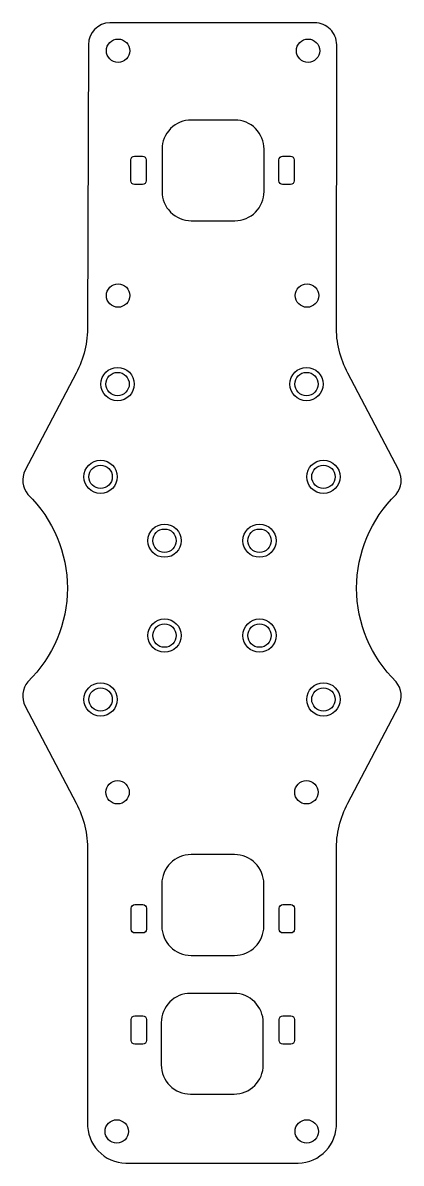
# Model space of a CAD drawing. Header units: millimetres. Extents: x 3 to 55, y 4 to 160.
import ezdxf

# ---------------------------------------------------------------- set-up
doc = ezdxf.new("R2010")
doc.units = ezdxf.units.MM
doc.header["$MEASUREMENT"] = 0
doc.layers.add('Main Plate LP', color=141, linetype='Continuous')

msp = doc.modelspace()

# ---------------------------------------------------------------- linework, layer by layer
at = {"layer": 'Main Plate LP'}
msp.add_lwpolyline([(45.79, 47.03, -0.126684), (47.37, 53.53), (54.32, 66.83, 0.299906), (53.96, 70.17, -0.421401), (53.96, 95.81, 0.299906), (54.32, 99.14), (47.37, 112.44, -0.126684), (45.79, 118.94), (45.83, 157.44, 0.414214), (42.83, 160.44), (14.78, 160.44, 0.406857), (11.85, 157.44), (11.74, 118.94, -0.126684), (10.16, 112.44), (3.21, 99.14, 0.299906), (3.57, 95.81, -0.421401), (3.57, 70.17, 0.299906), (3.21, 66.83), (10.16, 53.53, -0.126684), (11.74, 47.03), (11.74, 9.77, 0.419479), (16.97, 4.21), (40.57, 4.21, 0.419479), (45.79, 9.77), (45.79, 47.4)], format="xyb", dxfattribs=at)
for points in [[(31.89, 147.12), (25.93, 147.12, 0.414214), (21.93, 143.12), (21.93, 137.33, 0.414214), (25.93, 133.33), (31.89, 133.33, 0.414214), (35.89, 137.33), (35.89, 143.12, 0.414214)], [(19.25, 138.28), (18.17, 138.28, -0.414214), (17.67, 138.78), (17.67, 141.67, -0.414214), (18.17, 142.17), (19.25, 142.17, -0.414214), (19.75, 141.67), (19.75, 138.78, -0.414214)], [(39.51, 138.28), (38.43, 138.28, -0.414214), (37.93, 138.78), (37.93, 141.67, -0.414214), (38.43, 142.17), (39.51, 142.17, -0.414214), (40.01, 141.67), (40.01, 138.78, -0.414214)], [(25.9, 32.68), (31.86, 32.68, 0.414214), (35.86, 36.68), (35.86, 42.48, 0.414214), (31.86, 46.48), (25.9, 46.48, 0.414214), (21.9, 42.48), (21.9, 36.68, 0.414214)], [(18.2, 39.63), (19.29, 39.63, -0.414214), (19.79, 39.13), (19.79, 36.25, -0.414214), (19.29, 35.75), (18.2, 35.75, -0.414214), (17.7, 36.25), (17.7, 39.13, -0.414214)], [(38.47, 39.63), (39.55, 39.63, -0.414214), (40.05, 39.13), (40.05, 36.25, -0.414214), (39.55, 35.75), (38.47, 35.75, -0.414214), (37.97, 36.25), (37.97, 39.13, -0.414214)], [(25.82, 13.67), (31.78, 13.67, 0.414214), (35.78, 17.67), (35.78, 23.47, 0.414214), (31.78, 27.47), (25.82, 27.47, 0.414214), (21.82, 23.47), (21.82, 17.67, 0.414214)], [(18.2, 24.4), (19.29, 24.4, -0.414214), (19.79, 23.9), (19.79, 21.01, -0.414214), (19.29, 20.51), (18.2, 20.51, -0.414214), (17.7, 21.01), (17.7, 23.9, -0.414214)], [(38.47, 24.4), (39.55, 24.4, -0.414214), (40.05, 23.9), (40.05, 21.01, -0.414214), (39.55, 20.51), (38.47, 20.51, -0.414214), (37.97, 21.01), (37.97, 23.9, -0.414214)]]:
    msp.add_lwpolyline(points, format="xyb", close=True, dxfattribs=at)
for centre, radius in [((15.91, 156.61), 1.6), ((41.91, 156.61), 1.6), ((15.91, 123.07), 1.6), ((41.77, 123.07), 1.6), ((15.84, 110.95), 2.28), ((15.84, 110.95), 1.6), ((41.7, 110.95), 2.28), ((41.7, 110.95), 1.6), ((13.52, 98.24), 2.28), ((44.02, 98.24), 2.28), ((13.52, 98.24), 1.6), ((44.02, 98.24), 1.6), ((22.27, 89.49), 2.28), ((22.27, 89.49), 1.6), ((35.27, 89.49), 2.28), ((35.27, 89.49), 1.6), ((22.27, 76.49), 2.28), ((35.27, 76.49), 2.28), ((22.27, 76.49), 1.6), ((35.27, 76.49), 1.6), ((13.52, 67.74), 2.28), ((13.52, 67.74), 1.6), ((44.02, 67.74), 2.28), ((44.02, 67.74), 1.6), ((15.84, 55.02), 1.6), ((41.69, 55.02), 1.6), ((15.73, 8.56), 1.6), ((41.73, 8.56), 1.6)]:
    msp.add_circle(centre, radius, dxfattribs=at)

doc.saveas('drawing.dxf')
